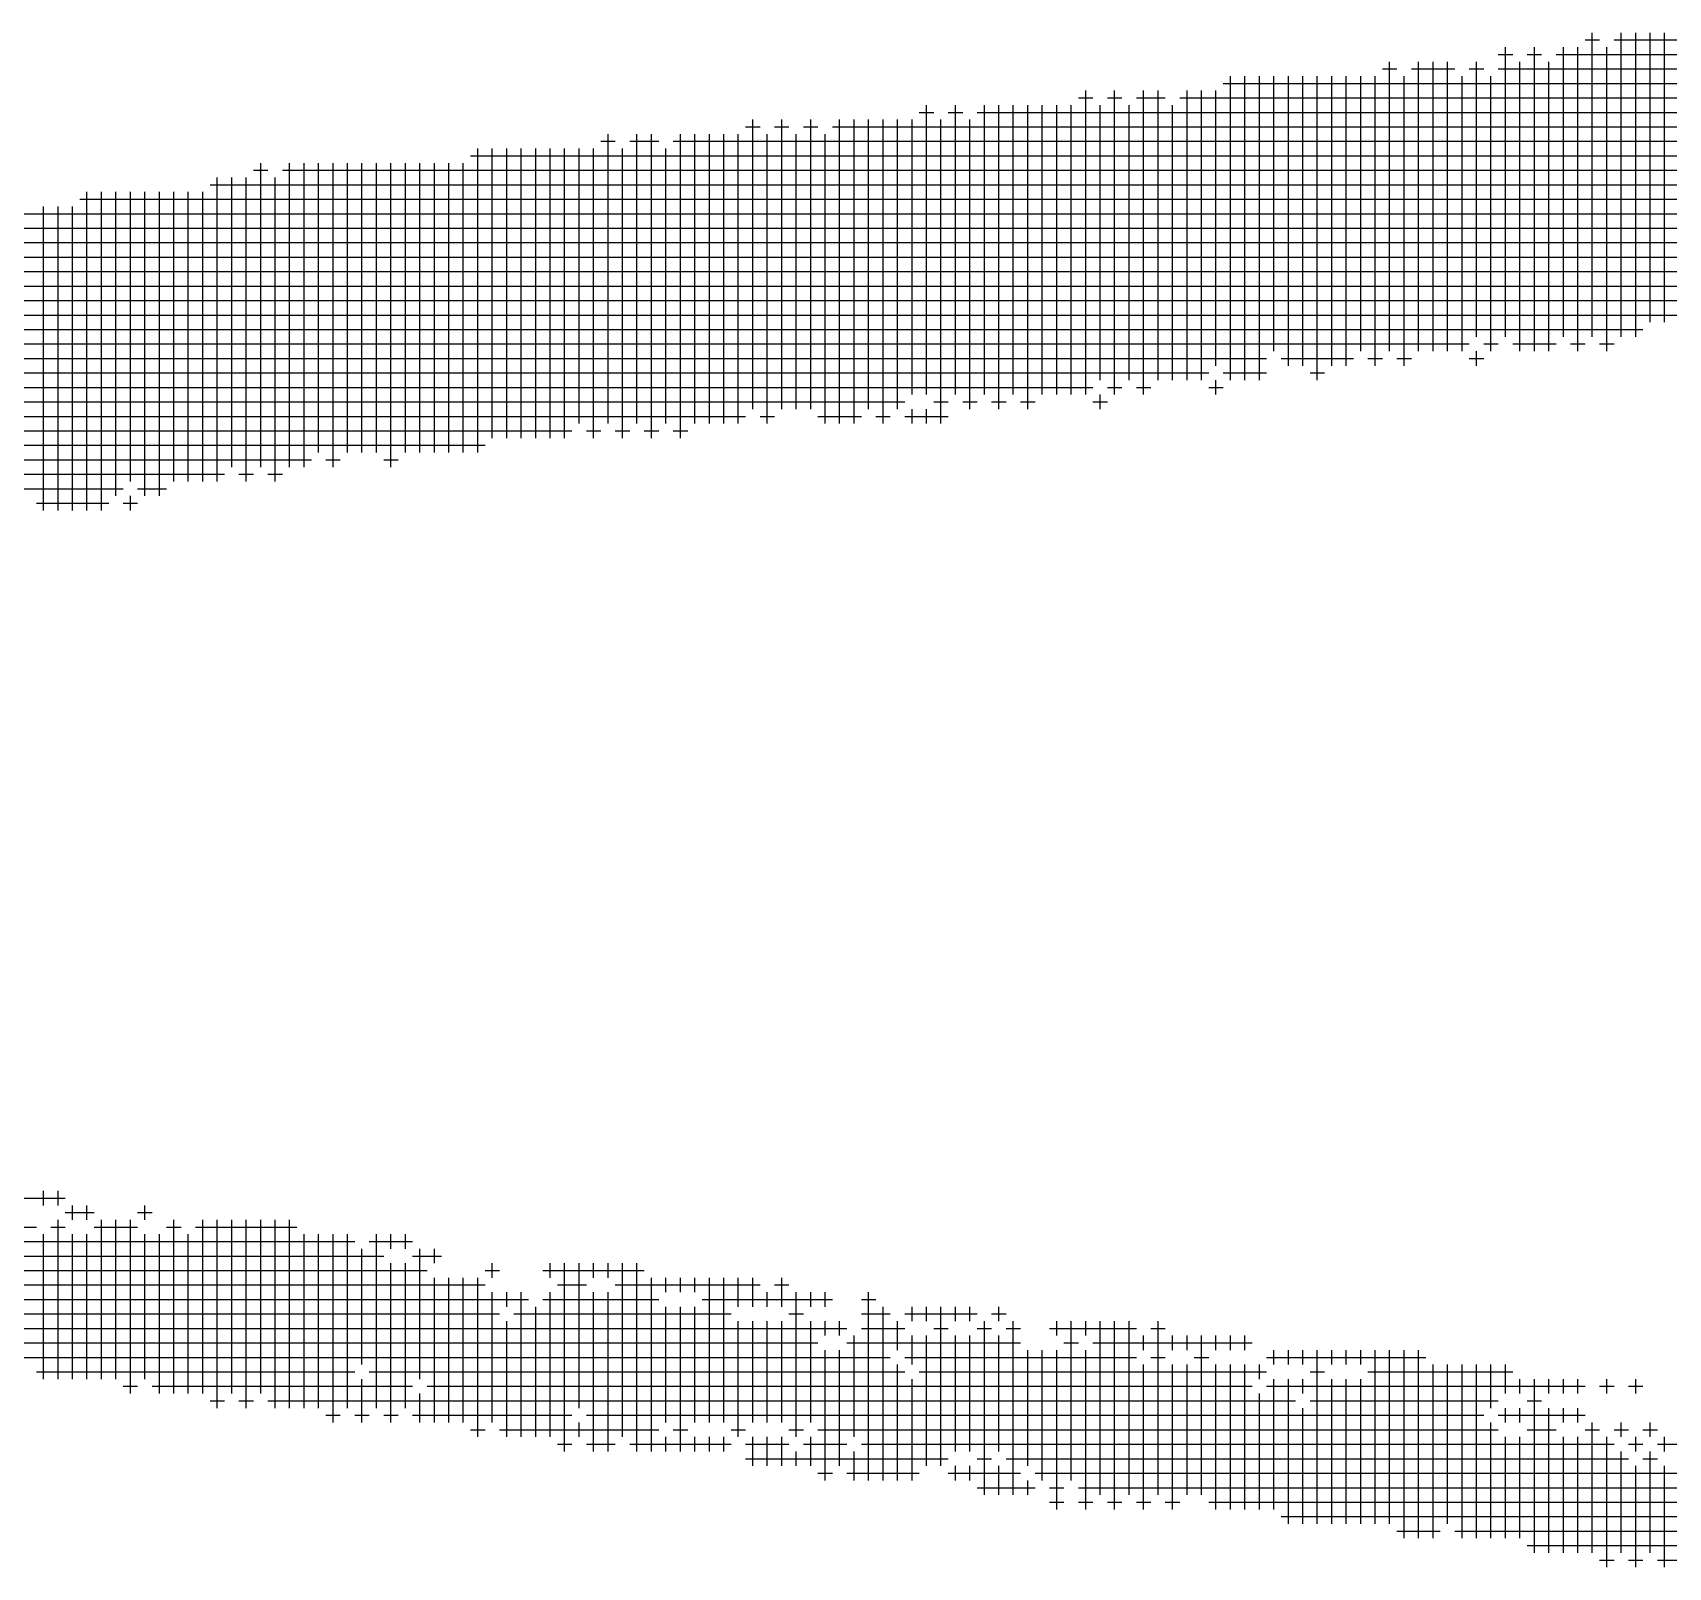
# Model space of a CAD drawing. Header units: feet. Extents: x 0 to 504600, y 0 to 356400.
# Drawn here: x 318158 to 318799, y 16222 to 16823 of the extents above; entities that cross this region are included whole.
import ezdxf

# ---------------------------------------------------------------- set-up
doc = ezdxf.new("R2010")
doc.units = ezdxf.units.FT
doc.header["$LTSCALE"] = 600
doc.header["$MEASUREMENT"] = 0
doc.layers.add('CX-COMM', color=3, linetype='CONTINUOUS')

msp = doc.modelspace()

# ---------------------------------------------------------------- linework, layer by layer
at = {"layer": 'CX-COMM'}
for p, q in [((318766.36, 16820.38, 14725.57), (318772.03, 16820.38, 14725.57)), ((318769.19, 16704.15, 14725.57), (318769.19, 16823.22, 14725.57)), ((318777.7, 16820.38, 14725.57), (319605.52, 16820.38, 14725.57)), ((318780.53, 16704.15, 14725.57), (318780.53, 16823.22, 14725.57)), ((318786.2, 16704.15, 14725.57), (318786.2, 16823.22, 14725.57)), ((318791.87, 16709.82, 14725.57), (318791.87, 16823.22, 14725.57)), ((318797.54, 16709.82, 14725.57), (318797.54, 16823.22, 14725.57)), ((318732.34, 16814.71, 14725.57), (318738.01, 16814.71, 14725.57)), ((318735.17, 16704.15, 14725.57), (318735.17, 16817.55, 14725.57)), ((318743.68, 16814.71, 14725.57), (318749.35, 16814.71, 14725.57)), ((318746.51, 16698.48, 14725.57), (318746.51, 16817.55, 14725.57)), ((318755.02, 16814.71, 14725.57), (319599.85, 16814.71, 14725.57)), ((318757.85, 16704.15, 14725.57), (318757.85, 16817.55, 14725.57)), ((318763.52, 16698.48, 14725.57), (318763.52, 16817.55, 14725.57)), ((318774.86, 16698.48, 14725.57), (318774.86, 16817.55, 14725.57)), ((318627.44, 16687.14, 14725.57), (318627.44, 16806.21, 14725.57)), ((318633.11, 16687.14, 14725.57), (318633.11, 16806.21, 14725.57)), ((318638.78, 16687.14, 14725.57), (318638.78, 16806.21, 14725.57)), ((318644.45, 16698.48, 14725.57), (318644.45, 16806.21, 14725.57)), ((318650.12, 16692.81, 14725.57), (318650.12, 16806.21, 14725.57)), ((318655.79, 16692.81, 14725.57), (318655.79, 16806.21, 14725.57)), ((318661.46, 16687.14, 14725.57), (318661.46, 16806.21, 14725.57)), ((318667.13, 16692.81, 14725.57), (318667.13, 16806.21, 14725.57)), ((318672.8, 16692.81, 14725.57), (318672.8, 16806.21, 14725.57)), ((318678.47, 16698.48, 14725.57), (318678.47, 16806.21, 14725.57)), ((318684.14, 16692.81, 14725.57), (318684.14, 16806.21, 14725.57)), ((318686.98, 16809.04, 14725.57), (318692.65, 16809.04, 14725.57)), ((318689.81, 16698.48, 14725.57), (318689.81, 16811.88, 14725.57)), ((318695.48, 16692.81, 14725.57), (318695.48, 16806.21, 14725.57)), ((318698.32, 16809.04, 14725.57), (318715.33, 16809.04, 14725.57)), ((318701.15, 16698.48, 14725.57), (318701.15, 16811.88, 14725.57)), ((318706.82, 16698.48, 14725.57), (318706.82, 16811.88, 14725.57)), ((318712.49, 16698.48, 14725.57), (318712.49, 16811.88, 14725.57)), ((318718.16, 16698.48, 14725.57), (318718.16, 16806.21, 14725.57)), ((318721, 16809.04, 14725.57), (318726.67, 16809.04, 14725.57)), ((318723.83, 16704.15, 14725.57), (318723.83, 16811.88, 14725.57)), ((318729.5, 16698.48, 14725.57), (318729.5, 16806.21, 14725.57)), ((318732.34, 16809.04, 14725.57), (319503.46, 16809.04, 14725.57)), ((318740.84, 16698.48, 14725.57), (318740.84, 16811.88, 14725.57)), ((318752.18, 16698.48, 14725.57), (318752.18, 16811.88, 14725.57)), ((318570.74, 16681.47, 14725.57), (318570.74, 16800.54, 14725.57)), ((318582.08, 16681.47, 14725.57), (318582.08, 16800.54, 14725.57)), ((318593.42, 16681.47, 14725.57), (318593.42, 16800.54, 14725.57)), ((318599.09, 16687.14, 14725.57), (318599.09, 16800.54, 14725.57)), ((318610.43, 16687.14, 14725.57), (318610.43, 16800.54, 14725.57)), ((318616.1, 16687.14, 14725.57), (318616.1, 16800.54, 14725.57)), ((318621.77, 16692.81, 14725.57), (318621.77, 16800.54, 14725.57)), ((318624.61, 16803.37, 14725.57), (319469.44, 16803.37, 14725.57)), ((318508.37, 16681.47, 14725.57), (318508.37, 16794.87, 14725.57)), ((318519.71, 16681.47, 14725.57), (318519.71, 16794.87, 14725.57)), ((318531.05, 16681.47, 14725.57), (318531.05, 16794.87, 14725.57)), ((318536.72, 16675.8, 14725.57), (318536.72, 16794.87, 14725.57)), ((318542.39, 16681.47, 14725.57), (318542.39, 16794.87, 14725.57)), ((318548.06, 16675.8, 14725.57), (318548.06, 16794.87, 14725.57)), ((318553.73, 16681.47, 14725.57), (318553.73, 16794.87, 14725.57)), ((318559.4, 16681.47, 14725.57), (318559.4, 16794.87, 14725.57)), ((318565.07, 16681.47, 14725.57), (318565.07, 16794.87, 14725.57)), ((318567.91, 16797.7, 14725.57), (318573.58, 16797.7, 14725.57)), ((318576.41, 16687.14, 14725.57), (318576.41, 16794.87, 14725.57)), ((318579.25, 16797.7, 14725.57), (318584.92, 16797.7, 14725.57)), ((318587.75, 16687.14, 14725.57), (318587.75, 16794.87, 14725.57)), ((318590.59, 16797.7, 14725.57), (318601.93, 16797.7, 14725.57)), ((318604.76, 16687.14, 14725.57), (318604.76, 16794.87, 14725.57)), ((318607.6, 16797.7, 14725.57), (319401.4, 16797.7, 14725.57)), ((318440.33, 16675.8, 14725.57), (318440.33, 16789.2, 14725.57)), ((318451.67, 16675.8, 14725.57), (318451.67, 16789.2, 14725.57)), ((318463.01, 16675.8, 14725.57), (318463.01, 16789.2, 14725.57)), ((318474.35, 16670.13, 14725.57), (318474.35, 16789.2, 14725.57)), ((318480.02, 16670.13, 14725.57), (318480.02, 16789.2, 14725.57)), ((318485.69, 16675.8, 14725.57), (318485.69, 16789.2, 14725.57)), ((318491.36, 16670.13, 14725.57), (318491.36, 16789.2, 14725.57)), ((318497.03, 16675.8, 14725.57), (318497.03, 16789.2, 14725.57)), ((318502.7, 16681.47, 14725.57), (318502.7, 16789.2, 14725.57)), ((318505.54, 16792.03, 14725.57), (318511.21, 16792.03, 14725.57)), ((318514.04, 16670.13, 14725.57), (318514.04, 16789.2, 14725.57)), ((318516.88, 16792.03, 14725.57), (318522.55, 16792.03, 14725.57)), ((318525.38, 16675.8, 14725.57), (318525.38, 16789.2, 14725.57)), ((318528.22, 16792.03, 14725.57), (319384.39, 16792.03, 14725.57)), ((318380.8, 16780.69, 14725.57), (318386.47, 16780.69, 14725.57)), ((318383.63, 16670.13, 14725.57), (318383.63, 16783.53, 14725.57)), ((318392.14, 16780.69, 14725.57), (318403.48, 16780.69, 14725.57)), ((318394.97, 16670.13, 14725.57), (318394.97, 16783.53, 14725.57)), ((318400.64, 16664.46, 14725.57), (318400.64, 16783.53, 14725.57)), ((318409.15, 16780.69, 14725.57), (319333.36, 16780.69, 14725.57)), ((318411.98, 16664.46, 14725.57), (318411.98, 16783.53, 14725.57)), ((318417.65, 16670.13, 14725.57), (318417.65, 16783.53, 14725.57)), ((318423.32, 16670.13, 14725.57), (318423.32, 16783.53, 14725.57)), ((318428.99, 16670.13, 14725.57), (318428.99, 16783.53, 14725.57)), ((318434.66, 16670.13, 14725.57), (318434.66, 16783.53, 14725.57)), ((318437.5, 16786.36, 14725.57), (318443.17, 16786.36, 14725.57)), ((318446, 16670.13, 14725.57), (318446, 16783.53, 14725.57)), ((318448.84, 16786.36, 14725.57), (318454.51, 16786.36, 14725.57)), ((318457.34, 16675.8, 14725.57), (318457.34, 16783.53, 14725.57)), ((318460.18, 16786.36, 14725.57), (318465.85, 16786.36, 14725.57)), ((318468.68, 16670.13, 14725.57), (318468.68, 16783.53, 14725.57)), ((318471.52, 16786.36, 14725.57), (319367.38, 16786.36, 14725.57)), ((318329.77, 16775.02, 14725.57), (319242.64, 16775.02, 14725.57)), ((318332.6, 16658.79, 14725.57), (318332.6, 16777.86, 14725.57)), ((318338.27, 16664.46, 14725.57), (318338.27, 16777.86, 14725.57)), ((318343.94, 16664.46, 14725.57), (318343.94, 16777.86, 14725.57)), ((318349.61, 16664.46, 14725.57), (318349.61, 16777.86, 14725.57)), ((318355.28, 16664.46, 14725.57), (318355.28, 16777.86, 14725.57)), ((318360.95, 16664.46, 14725.57), (318360.95, 16777.86, 14725.57)), ((318366.62, 16664.46, 14725.57), (318366.62, 16777.86, 14725.57)), ((318372.29, 16670.13, 14725.57), (318372.29, 16777.86, 14725.57)), ((318377.96, 16664.46, 14725.57), (318377.96, 16777.86, 14725.57)), ((318389.3, 16664.46, 14725.57), (318389.3, 16777.86, 14725.57)), ((318406.31, 16670.13, 14725.57), (318406.31, 16777.86, 14725.57)), ((318244.72, 16769.35, 14725.57), (318250.39, 16769.35, 14725.57)), ((318247.55, 16653.12, 14725.57), (318247.55, 16772.19, 14725.57)), ((318256.06, 16769.35, 14725.57), (319242.64, 16769.35, 14725.57)), ((318258.89, 16653.12, 14725.57), (318258.89, 16772.19, 14725.57)), ((318264.56, 16653.12, 14725.57), (318264.56, 16772.19, 14725.57)), ((318270.23, 16658.79, 14725.57), (318270.23, 16772.19, 14725.57)), ((318275.9, 16653.12, 14725.57), (318275.9, 16772.19, 14725.57)), ((318281.57, 16658.79, 14725.57), (318281.57, 16772.19, 14725.57)), ((318287.24, 16658.79, 14725.57), (318287.24, 16772.19, 14725.57)), ((318292.91, 16658.79, 14725.57), (318292.91, 16772.19, 14725.57)), ((318298.58, 16653.12, 14725.57), (318298.58, 16772.19, 14725.57)), ((318304.25, 16658.79, 14725.57), (318304.25, 16772.19, 14725.57)), ((318309.92, 16658.79, 14725.57), (318309.92, 16772.19, 14725.57)), ((318315.59, 16658.79, 14725.57), (318315.59, 16772.19, 14725.57)), ((318321.26, 16658.79, 14725.57), (318321.26, 16772.19, 14725.57)), ((318326.93, 16658.79, 14725.57), (318326.93, 16772.19, 14725.57)), ((318227.71, 16763.68, 14725.57), (319208.62, 16763.68, 14725.57)), ((318230.54, 16647.45, 14725.57), (318230.54, 16766.52, 14725.57)), ((318236.21, 16653.12, 14725.57), (318236.21, 16766.52, 14725.57)), ((318241.88, 16647.45, 14725.57), (318241.88, 16766.52, 14725.57)), ((318253.22, 16647.45, 14725.57), (318253.22, 16766.52, 14725.57)), ((318162.5, 16636.11, 14725.57), (318162.5, 16755.18, 14725.57)), ((318168.17, 16636.11, 14725.57), (318168.17, 16755.18, 14725.57)), ((318173.84, 16636.11, 14725.57), (318173.84, 16755.18, 14725.57)), ((318176.68, 16758.01, 14725.57), (319163.26, 16758.01, 14725.57)), ((318179.51, 16636.11, 14725.57), (318179.51, 16760.85, 14725.57)), ((318185.18, 16636.11, 14725.57), (318185.18, 16760.85, 14725.57)), ((318190.85, 16641.78, 14725.57), (318190.85, 16760.85, 14725.57)), ((318196.52, 16647.45, 14725.57), (318196.52, 16760.85, 14725.57)), ((318202.19, 16641.78, 14725.57), (318202.19, 16760.85, 14725.57)), ((318207.86, 16641.78, 14725.57), (318207.86, 16760.85, 14725.57)), ((318213.53, 16647.45, 14725.57), (318213.53, 16760.85, 14725.57)), ((318219.2, 16647.45, 14725.57), (318219.2, 16760.85, 14725.57)), ((318224.87, 16647.45, 14725.57), (318224.87, 16760.85, 14725.57)), ((318142.66, 16752.34, 14725.57), (319095.22, 16752.34, 14725.57)), ((318108.64, 16746.67, 14725.57), (319015.84, 16746.67, 14725.57)), ((318074.62, 16741, 14725.57), (319015.84, 16741, 14725.57)), ((317995.24, 16729.66, 14725.57), (318925.12, 16729.66, 14725.57)), ((318097.3, 16735.33, 14725.57), (318970.48, 16735.33, 14725.57)), ((317972.56, 16723.99, 14725.57), (318868.42, 16723.99, 14725.57)), ((317927.2, 16718.32, 14725.57), (318845.74, 16718.32, 14725.57)), ((317853.49, 16712.65, 14725.57), (318811.72, 16712.65, 14725.57)), ((317825.14, 16706.98, 14725.57), (318789.04, 16706.98, 14725.57)), ((317779.78, 16701.31, 14725.57), (318721, 16701.31, 14725.57)), ((318723.83, 16692.81, 14725.57), (318723.83, 16698.48, 14725.57)), ((318726.67, 16701.31, 14725.57), (318732.34, 16701.31, 14725.57)), ((318738.01, 16701.31, 14725.57), (318755.02, 16701.31, 14725.57)), ((318760.69, 16701.31, 14725.57), (318766.36, 16701.31, 14725.57)), ((318772.03, 16701.31, 14725.57), (318777.7, 16701.31, 14725.57)), ((317745.76, 16695.64, 14725.57), (318641.62, 16695.64, 14725.57)), ((318647.29, 16695.64, 14725.57), (318675.64, 16695.64, 14725.57)), ((318681.31, 16695.64, 14725.57), (318686.98, 16695.64, 14725.57)), ((318692.65, 16695.64, 14725.57), (318698.32, 16695.64, 14725.57)), ((318721, 16695.64, 14725.57), (318726.67, 16695.64, 14725.57)), ((317581.33, 16684.3, 14725.57), (318573.58, 16684.3, 14725.57)), ((317587, 16689.97, 14725.57), (318618.94, 16689.97, 14725.57)), ((318579.25, 16684.3, 14725.57), (318584.92, 16684.3, 14725.57)), ((318590.59, 16684.3, 14725.57), (318596.26, 16684.3, 14725.57)), ((318618.94, 16684.3, 14725.57), (318624.61, 16684.3, 14725.57)), ((318621.77, 16681.47, 14725.57), (318621.77, 16687.14, 14725.57)), ((318624.61, 16689.97, 14725.57), (318641.62, 16689.97, 14725.57)), ((318658.63, 16689.97, 14725.57), (318664.3, 16689.97, 14725.57)), ((317575.66, 16678.63, 14725.57), (318499.87, 16678.63, 14725.57)), ((318511.21, 16678.63, 14725.57), (318516.88, 16678.63, 14725.57)), ((318522.55, 16678.63, 14725.57), (318528.22, 16678.63, 14725.57)), ((318533.89, 16678.63, 14725.57), (318539.56, 16678.63, 14725.57)), ((318545.23, 16678.63, 14725.57), (318550.9, 16678.63, 14725.57)), ((318573.58, 16678.63, 14725.57), (318579.25, 16678.63, 14725.57)), ((318576.41, 16675.8, 14725.57), (318576.41, 16681.47, 14725.57)), ((317569.99, 16672.96, 14725.57), (318437.5, 16672.96, 14725.57)), ((318443.17, 16672.96, 14725.57), (318448.84, 16672.96, 14725.57)), ((318465.85, 16672.96, 14725.57), (318482.86, 16672.96, 14725.57)), ((318488.53, 16672.96, 14725.57), (318494.2, 16672.96, 14725.57)), ((318499.87, 16672.96, 14725.57), (318516.88, 16672.96, 14725.57)), ((318502.7, 16670.13, 14725.57), (318502.7, 16675.8, 14725.57)), ((318508.37, 16670.13, 14725.57), (318508.37, 16675.8, 14725.57)), ((317518.96, 16667.29, 14725.57), (318369.46, 16667.29, 14725.57)), ((318375.13, 16667.29, 14725.57), (318380.8, 16667.29, 14725.57)), ((318386.47, 16667.29, 14725.57), (318392.14, 16667.29, 14725.57)), ((318397.81, 16667.29, 14725.57), (318403.48, 16667.29, 14725.57)), ((318409.15, 16667.29, 14725.57), (318414.82, 16667.29, 14725.57)), ((317490.61, 16661.62, 14725.57), (318335.44, 16661.62, 14725.57)), ((317462.26, 16655.95, 14725.57), (318267.4, 16655.95, 14725.57)), ((318273.07, 16655.95, 14725.57), (318278.74, 16655.95, 14725.57)), ((318295.75, 16655.95, 14725.57), (318301.42, 16655.95, 14725.57)), ((317399.89, 16650.28, 14725.57), (318233.38, 16650.28, 14725.57)), ((318239.05, 16650.28, 14725.57), (318244.72, 16650.28, 14725.57)), ((318250.39, 16650.28, 14725.57), (318256.06, 16650.28, 14725.57)), ((317377.21, 16644.61, 14725.57), (318193.69, 16644.61, 14725.57)), ((318196.52, 16636.11, 14725.57), (318196.52, 16641.78, 14725.57)), ((318199.36, 16644.61, 14725.57), (318210.7, 16644.61, 14725.57)), ((318159.67, 16638.94, 14725.57), (318188.02, 16638.94, 14725.57)), ((318193.69, 16638.94, 14725.57), (318199.36, 16638.94, 14725.57)), ((318108.64, 16366.78, 14725.57), (318171.01, 16366.78, 14725.57)), ((318162.5, 16363.95, 14725.57), (318162.5, 16369.62, 14725.57)), ((318168.17, 16363.95, 14725.57), (318168.17, 16369.62, 14725.57)), ((318173.84, 16358.28, 14725.57), (318173.84, 16363.95, 14725.57)), ((318179.51, 16358.28, 14725.57), (318179.51, 16363.95, 14725.57)), ((318202.19, 16358.28, 14725.57), (318202.19, 16363.95, 14725.57)), ((318168.17, 16295.91, 14725.57), (318168.17, 16358.28, 14725.57)), ((318171.01, 16361.11, 14725.57), (318182.35, 16361.11, 14725.57)), ((318185.18, 16295.91, 14725.57), (318185.18, 16358.28, 14725.57)), ((318190.85, 16295.91, 14725.57), (318190.85, 16358.28, 14725.57)), ((318196.52, 16290.24, 14725.57), (318196.52, 16358.28, 14725.57)), ((318199.36, 16361.11, 14725.57), (318205.03, 16361.11, 14725.57)), ((318213.53, 16290.24, 14725.57), (318213.53, 16358.28, 14725.57)), ((318224.87, 16290.24, 14725.57), (318224.87, 16358.28, 14725.57)), ((318230.54, 16284.57, 14725.57), (318230.54, 16358.28, 14725.57)), ((318236.21, 16290.24, 14725.57), (318236.21, 16358.28, 14725.57)), ((318241.88, 16284.57, 14725.57), (318241.88, 16358.28, 14725.57)), ((318247.55, 16290.24, 14725.57), (318247.55, 16358.28, 14725.57)), ((318253.22, 16284.57, 14725.57), (318253.22, 16358.28, 14725.57)), ((318258.89, 16284.57, 14725.57), (318258.89, 16358.28, 14725.57)), ((318085.96, 16355.44, 14725.57), (318159.67, 16355.44, 14725.57)), ((318162.5, 16295.91, 14725.57), (318162.5, 16352.61, 14725.57)), ((318165.34, 16355.44, 14725.57), (318171.01, 16355.44, 14725.57)), ((318173.84, 16295.91, 14725.57), (318173.84, 16352.61, 14725.57)), ((318179.51, 16295.91, 14725.57), (318179.51, 16352.61, 14725.57)), ((318182.35, 16355.44, 14725.57), (318199.36, 16355.44, 14725.57)), ((318202.19, 16295.91, 14725.57), (318202.19, 16352.61, 14725.57)), ((318207.86, 16290.24, 14725.57), (318207.86, 16352.61, 14725.57)), ((318210.7, 16355.44, 14725.57), (318216.37, 16355.44, 14725.57)), ((318219.2, 16290.24, 14725.57), (318219.2, 16352.61, 14725.57)), ((318222.04, 16355.44, 14725.57), (318261.73, 16355.44, 14725.57)), ((318264.56, 16284.57, 14725.57), (318264.56, 16352.61, 14725.57)), ((318270.23, 16284.57, 14725.57), (318270.23, 16352.61, 14725.57)), ((318275.9, 16278.9, 14725.57), (318275.9, 16352.61, 14725.57)), ((318281.57, 16284.57, 14725.57), (318281.57, 16352.61, 14725.57)), ((318292.91, 16284.57, 14725.57), (318292.91, 16352.61, 14725.57)), ((318298.58, 16346.94, 14725.57), (318298.58, 16352.61, 14725.57)), ((318304.25, 16346.94, 14725.57), (318304.25, 16352.61, 14725.57)), ((317740.09, 16349.77, 14725.57), (318284.41, 16349.77, 14725.57)), ((318287.24, 16301.58, 14725.57), (318287.24, 16346.94, 14725.57)), ((318290.08, 16349.77, 14725.57), (318307.09, 16349.77, 14725.57)), ((318309.92, 16295.91, 14725.57), (318309.92, 16346.94, 14725.57)), ((318315.59, 16341.27, 14725.57), (318315.59, 16346.94, 14725.57)), ((317819.47, 16344.1, 14725.57), (318295.75, 16344.1, 14725.57)), ((317842.15, 16338.43, 14725.57), (318312.76, 16338.43, 14725.57)), ((318298.58, 16278.9, 14725.57), (318298.58, 16341.27, 14725.57)), ((318304.25, 16284.57, 14725.57), (318304.25, 16341.27, 14725.57)), ((318307.09, 16344.1, 14725.57), (318318.43, 16344.1, 14725.57)), ((318335.44, 16338.43, 14725.57), (318341.11, 16338.43, 14725.57)), ((318338.27, 16335.6, 14725.57), (318338.27, 16341.27, 14725.57)), ((318358.12, 16338.43, 14725.57), (318397.81, 16338.43, 14725.57)), ((318360.95, 16335.6, 14725.57), (318360.95, 16341.27, 14725.57)), ((318366.62, 16267.56, 14725.57), (318366.62, 16341.27, 14725.57)), ((318372.29, 16284.57, 14725.57), (318372.29, 16341.27, 14725.57)), ((318377.96, 16335.6, 14725.57), (318377.96, 16341.27, 14725.57)), ((318383.63, 16335.6, 14725.57), (318383.63, 16341.27, 14725.57)), ((318389.3, 16273.23, 14725.57), (318389.3, 16341.27, 14725.57)), ((318394.97, 16267.56, 14725.57), (318394.97, 16341.27, 14725.57)), ((317910.19, 16332.76, 14725.57), (318335.44, 16332.76, 14725.57)), ((318315.59, 16278.9, 14725.57), (318315.59, 16335.6, 14725.57)), ((318321.26, 16278.9, 14725.57), (318321.26, 16335.6, 14725.57)), ((318326.93, 16278.9, 14725.57), (318326.93, 16335.6, 14725.57)), ((318332.6, 16273.23, 14725.57), (318332.6, 16335.6, 14725.57)), ((318363.79, 16332.76, 14725.57), (318375.13, 16332.76, 14725.57)), ((318386.47, 16332.76, 14725.57), (318443.17, 16332.76, 14725.57)), ((318400.64, 16267.56, 14725.57), (318400.64, 16335.6, 14725.57)), ((318406.31, 16329.93, 14725.57), (318406.31, 16335.6, 14725.57)), ((318411.98, 16329.93, 14725.57), (318411.98, 16335.6, 14725.57)), ((318417.65, 16329.93, 14725.57), (318417.65, 16335.6, 14725.57)), ((318423.32, 16278.9, 14725.57), (318423.32, 16335.6, 14725.57)), ((318428.99, 16278.9, 14725.57), (318428.99, 16335.6, 14725.57)), ((318434.66, 16324.26, 14725.57), (318434.66, 16335.6, 14725.57)), ((318440.33, 16324.26, 14725.57), (318440.33, 16335.6, 14725.57)), ((318448.84, 16332.76, 14725.57), (318454.51, 16332.76, 14725.57)), ((318451.67, 16324.26, 14725.57), (318451.67, 16335.6, 14725.57)), ((317944.21, 16327.09, 14725.57), (318352.45, 16327.09, 14725.57)), ((318338.27, 16278.9, 14725.57), (318338.27, 16329.93, 14725.57)), ((318343.94, 16324.26, 14725.57), (318343.94, 16329.93, 14725.57)), ((318349.61, 16273.23, 14725.57), (318349.61, 16329.93, 14725.57)), ((318358.12, 16327.09, 14725.57), (318403.48, 16327.09, 14725.57)), ((318360.95, 16273.23, 14725.57), (318360.95, 16329.93, 14725.57)), ((318377.96, 16267.56, 14725.57), (318377.96, 16329.93, 14725.57)), ((318383.63, 16267.56, 14725.57), (318383.63, 16329.93, 14725.57)), ((318420.49, 16327.09, 14725.57), (318471.52, 16327.09, 14725.57)), ((318446, 16324.26, 14725.57), (318446, 16329.93, 14725.57)), ((318457.34, 16273.23, 14725.57), (318457.34, 16329.93, 14725.57)), ((318463.01, 16324.26, 14725.57), (318463.01, 16329.93, 14725.57)), ((318468.68, 16324.26, 14725.57), (318468.68, 16329.93, 14725.57)), ((318482.86, 16327.09, 14725.57), (318488.53, 16327.09, 14725.57)), ((318485.69, 16256.22, 14725.57), (318485.69, 16329.93, 14725.57)), ((317989.57, 16321.42, 14725.57), (318341.11, 16321.42, 14725.57)), ((318346.78, 16321.42, 14725.57), (318431.83, 16321.42, 14725.57)), ((318355.28, 16273.23, 14725.57), (318355.28, 16324.26, 14725.57)), ((318406.31, 16278.9, 14725.57), (318406.31, 16324.26, 14725.57)), ((318411.98, 16267.56, 14725.57), (318411.98, 16324.26, 14725.57)), ((318417.65, 16278.9, 14725.57), (318417.65, 16324.26, 14725.57)), ((318454.51, 16321.42, 14725.57), (318460.18, 16321.42, 14725.57)), ((318482.86, 16321.42, 14725.57), (318494.2, 16321.42, 14725.57)), ((318491.36, 16256.22, 14725.57), (318491.36, 16324.26, 14725.57)), ((318499.87, 16321.42, 14725.57), (318528.22, 16321.42, 14725.57)), ((318502.7, 16318.59, 14725.57), (318502.7, 16324.26, 14725.57)), ((318508.37, 16318.59, 14725.57), (318508.37, 16324.26, 14725.57)), ((318514.04, 16261.89, 14725.57), (318514.04, 16324.26, 14725.57)), ((318519.71, 16318.59, 14725.57), (318519.71, 16324.26, 14725.57)), ((318525.38, 16318.59, 14725.57), (318525.38, 16324.26, 14725.57)), ((318533.89, 16321.42, 14725.57), (318539.56, 16321.42, 14725.57)), ((318536.72, 16318.59, 14725.57), (318536.72, 16324.26, 14725.57)), ((318023.59, 16315.75, 14725.57), (318477.19, 16315.75, 14725.57)), ((318343.94, 16273.23, 14725.57), (318343.94, 16318.59, 14725.57)), ((318434.66, 16273.23, 14725.57), (318434.66, 16318.59, 14725.57)), ((318440.33, 16278.9, 14725.57), (318440.33, 16318.59, 14725.57)), ((318446, 16278.9, 14725.57), (318446, 16318.59, 14725.57)), ((318451.67, 16278.9, 14725.57), (318451.67, 16318.59, 14725.57)), ((318463.01, 16278.9, 14725.57), (318463.01, 16318.59, 14725.57)), ((318468.68, 16312.92, 14725.57), (318468.68, 16318.59, 14725.57)), ((318474.35, 16312.92, 14725.57), (318474.35, 16318.59, 14725.57)), ((318480.02, 16273.23, 14725.57), (318480.02, 16312.92, 14725.57)), ((318482.86, 16315.75, 14725.57), (318499.87, 16315.75, 14725.57)), ((318497.03, 16307.25, 14725.57), (318497.03, 16318.59, 14725.57)), ((318502.7, 16301.58, 14725.57), (318502.7, 16312.92, 14725.57)), ((318508.37, 16261.89, 14725.57), (318508.37, 16312.92, 14725.57)), ((318511.21, 16315.75, 14725.57), (318516.88, 16315.75, 14725.57)), ((318519.71, 16267.56, 14725.57), (318519.71, 16312.92, 14725.57)), ((318525.38, 16267.56, 14725.57), (318525.38, 16312.92, 14725.57)), ((318528.22, 16315.75, 14725.57), (318533.89, 16315.75, 14725.57)), ((318531.05, 16250.55, 14725.57), (318531.05, 16318.59, 14725.57)), ((318536.72, 16267.56, 14725.57), (318536.72, 16312.92, 14725.57)), ((318539.56, 16315.75, 14725.57), (318545.23, 16315.75, 14725.57)), ((318542.39, 16250.55, 14725.57), (318542.39, 16318.59, 14725.57)), ((318556.57, 16315.75, 14725.57), (318590.59, 16315.75, 14725.57)), ((318559.4, 16312.92, 14725.57), (318559.4, 16318.59, 14725.57)), ((318565.07, 16256.22, 14725.57), (318565.07, 16318.59, 14725.57)), ((318570.74, 16312.92, 14725.57), (318570.74, 16318.59, 14725.57)), ((318576.41, 16250.55, 14725.57), (318576.41, 16318.59, 14725.57)), ((318582.08, 16244.88, 14725.57), (318582.08, 16318.59, 14725.57)), ((318587.75, 16250.55, 14725.57), (318587.75, 16318.59, 14725.57)), ((318593.42, 16307.25, 14725.57), (318593.42, 16312.92, 14725.57)), ((318596.26, 16315.75, 14725.57), (318601.93, 16315.75, 14725.57)), ((318599.09, 16250.55, 14725.57), (318599.09, 16318.59, 14725.57)), ((318604.76, 16307.25, 14725.57), (318604.76, 16312.92, 14725.57)), ((318610.43, 16307.25, 14725.57), (318610.43, 16312.92, 14725.57)), ((318616.1, 16250.55, 14725.57), (318616.1, 16312.92, 14725.57)), ((318621.77, 16307.25, 14725.57), (318621.77, 16312.92, 14725.57)), ((318627.44, 16307.25, 14725.57), (318627.44, 16312.92, 14725.57)), ((318633.11, 16307.25, 14725.57), (318633.11, 16312.92, 14725.57)), ((318080.29, 16310.08, 14725.57), (318465.85, 16310.08, 14725.57)), ((318468.68, 16256.22, 14725.57), (318468.68, 16307.25, 14725.57)), ((318474.35, 16261.89, 14725.57), (318474.35, 16307.25, 14725.57)), ((318477.19, 16310.08, 14725.57), (318545.23, 16310.08, 14725.57)), ((318548.06, 16261.89, 14725.57), (318548.06, 16307.25, 14725.57)), ((318553.73, 16256.22, 14725.57), (318553.73, 16307.25, 14725.57)), ((318559.4, 16244.88, 14725.57), (318559.4, 16307.25, 14725.57)), ((318562.24, 16310.08, 14725.57), (318567.91, 16310.08, 14725.57)), ((318570.74, 16244.88, 14725.57), (318570.74, 16307.25, 14725.57)), ((318573.58, 16310.08, 14725.57), (318635.95, 16310.08, 14725.57)), ((318644.45, 16301.58, 14725.57), (318644.45, 16307.25, 14725.57)), ((318650.12, 16301.58, 14725.57), (318650.12, 16307.25, 14725.57)), ((318655.79, 16301.58, 14725.57), (318655.79, 16307.25, 14725.57)), ((318661.46, 16239.21, 14725.57), (318661.46, 16307.25, 14725.57)), ((318667.13, 16301.58, 14725.57), (318667.13, 16307.25, 14725.57)), ((318672.8, 16301.58, 14725.57), (318672.8, 16307.25, 14725.57)), ((318678.47, 16301.58, 14725.57), (318678.47, 16307.25, 14725.57)), ((318684.14, 16239.21, 14725.57), (318684.14, 16307.25, 14725.57)), ((318689.81, 16239.21, 14725.57), (318689.81, 16307.25, 14725.57)), ((318695.48, 16233.54, 14725.57), (318695.48, 16307.25, 14725.57)), ((318701.15, 16233.54, 14725.57), (318701.15, 16307.25, 14725.57)), ((318119.98, 16304.41, 14725.57), (318494.2, 16304.41, 14725.57)), ((318497.03, 16256.22, 14725.57), (318497.03, 16301.58, 14725.57)), ((318499.87, 16304.41, 14725.57), (318590.59, 16304.41, 14725.57)), ((318593.42, 16244.88, 14725.57), (318593.42, 16301.58, 14725.57)), ((318596.26, 16304.41, 14725.57), (318601.93, 16304.41, 14725.57)), ((318604.76, 16244.88, 14725.57), (318604.76, 16301.58, 14725.57)), ((318610.43, 16250.55, 14725.57), (318610.43, 16301.58, 14725.57)), ((318613.27, 16304.41, 14725.57), (318618.94, 16304.41, 14725.57)), ((318621.77, 16244.88, 14725.57), (318621.77, 16301.58, 14725.57)), ((318627.44, 16244.88, 14725.57), (318627.44, 16301.58, 14725.57)), ((318633.11, 16244.88, 14725.57), (318633.11, 16301.58, 14725.57)), ((318638.78, 16295.91, 14725.57), (318638.78, 16301.58, 14725.57)), ((318641.62, 16304.41, 14725.57), (318703.99, 16304.41, 14725.57)), ((318706.82, 16233.54, 14725.57), (318706.82, 16301.58, 14725.57)), ((318712.49, 16239.21, 14725.57), (318712.49, 16301.58, 14725.57)), ((318718.16, 16233.54, 14725.57), (318718.16, 16301.58, 14725.57)), ((318723.83, 16233.54, 14725.57), (318723.83, 16301.58, 14725.57)), ((318729.5, 16284.57, 14725.57), (318729.5, 16301.58, 14725.57)), ((318735.17, 16290.24, 14725.57), (318735.17, 16301.58, 14725.57)), ((318159.67, 16298.74, 14725.57), (318284.41, 16298.74, 14725.57)), ((318287.24, 16278.9, 14725.57), (318287.24, 16295.91, 14725.57)), ((318290.08, 16298.74, 14725.57), (318499.87, 16298.74, 14725.57)), ((318502.7, 16256.22, 14725.57), (318502.7, 16295.91, 14725.57)), ((318505.54, 16298.74, 14725.57), (318641.62, 16298.74, 14725.57)), ((318644.45, 16244.88, 14725.57), (318644.45, 16295.91, 14725.57)), ((318650.12, 16239.21, 14725.57), (318650.12, 16295.91, 14725.57)), ((318655.79, 16290.24, 14725.57), (318655.79, 16295.91, 14725.57)), ((318658.63, 16298.74, 14725.57), (318664.3, 16298.74, 14725.57)), ((318667.13, 16239.21, 14725.57), (318667.13, 16295.91, 14725.57)), ((318672.8, 16239.21, 14725.57), (318672.8, 16295.91, 14725.57)), ((318678.47, 16239.21, 14725.57), (318678.47, 16295.91, 14725.57)), ((318681.31, 16298.74, 14725.57), (318738.01, 16298.74, 14725.57)), ((318740.84, 16290.24, 14725.57), (318740.84, 16295.91, 14725.57)), ((318746.51, 16227.87, 14725.57), (318746.51, 16295.91, 14725.57)), ((318752.18, 16290.24, 14725.57), (318752.18, 16295.91, 14725.57)), ((318757.85, 16290.24, 14725.57), (318757.85, 16295.91, 14725.57)), ((318763.52, 16290.24, 14725.57), (318763.52, 16295.91, 14725.57)), ((318774.86, 16290.24, 14725.57), (318774.86, 16295.91, 14725.57)), ((318786.2, 16290.24, 14725.57), (318786.2, 16295.91, 14725.57)), ((318193.69, 16293.07, 14725.57), (318199.36, 16293.07, 14725.57)), ((318205.03, 16293.07, 14725.57), (318307.09, 16293.07, 14725.57)), ((318227.71, 16287.4, 14725.57), (318233.38, 16287.4, 14725.57)), ((318239.05, 16287.4, 14725.57), (318244.72, 16287.4, 14725.57)), ((318250.39, 16287.4, 14725.57), (318652.96, 16287.4, 14725.57)), ((318309.92, 16278.9, 14725.57), (318309.92, 16290.24, 14725.57)), ((318312.76, 16293.07, 14725.57), (318635.95, 16293.07, 14725.57)), ((318638.78, 16244.88, 14725.57), (318638.78, 16290.24, 14725.57)), ((318641.62, 16293.07, 14725.57), (318766.36, 16293.07, 14725.57)), ((318658.63, 16287.4, 14725.57), (318732.34, 16287.4, 14725.57)), ((318743.68, 16287.4, 14725.57), (318749.35, 16287.4, 14725.57)), ((318772.03, 16293.07, 14725.57), (318777.7, 16293.07, 14725.57)), ((318783.37, 16293.07, 14725.57), (318789.04, 16293.07, 14725.57)), ((318273.07, 16281.73, 14725.57), (318278.74, 16281.73, 14725.57)), ((318284.41, 16281.73, 14725.57), (318290.08, 16281.73, 14725.57)), ((318295.75, 16281.73, 14725.57), (318301.42, 16281.73, 14725.57)), ((318307.09, 16281.73, 14725.57), (318369.46, 16281.73, 14725.57)), ((318375.13, 16281.73, 14725.57), (318726.67, 16281.73, 14725.57)), ((318655.79, 16239.21, 14725.57), (318655.79, 16284.57, 14725.57)), ((318732.34, 16281.73, 14725.57), (318766.36, 16281.73, 14725.57)), ((318735.17, 16278.9, 14725.57), (318735.17, 16284.57, 14725.57)), ((318740.84, 16278.9, 14725.57), (318740.84, 16284.57, 14725.57)), ((318752.18, 16227.87, 14725.57), (318752.18, 16284.57, 14725.57)), ((318757.85, 16278.9, 14725.57), (318757.85, 16284.57, 14725.57)), ((318763.52, 16278.9, 14725.57), (318763.52, 16284.57, 14725.57)), ((318329.77, 16276.06, 14725.57), (318335.44, 16276.06, 14725.57)), ((318341.11, 16276.06, 14725.57), (318403.48, 16276.06, 14725.57)), ((318372.29, 16273.23, 14725.57), (318372.29, 16278.9, 14725.57)), ((318409.15, 16276.06, 14725.57), (318414.82, 16276.06, 14725.57)), ((318431.83, 16276.06, 14725.57), (318437.5, 16276.06, 14725.57)), ((318454.51, 16276.06, 14725.57), (318460.18, 16276.06, 14725.57)), ((318465.85, 16276.06, 14725.57), (318732.34, 16276.06, 14725.57)), ((318729.5, 16233.54, 14725.57), (318729.5, 16278.9, 14725.57)), ((318743.68, 16276.06, 14725.57), (318755.02, 16276.06, 14725.57)), ((318766.36, 16276.06, 14725.57), (318772.03, 16276.06, 14725.57)), ((318769.19, 16227.87, 14725.57), (318769.19, 16278.9, 14725.57)), ((318777.7, 16276.06, 14725.57), (318783.37, 16276.06, 14725.57)), ((318780.53, 16273.23, 14725.57), (318780.53, 16278.9, 14725.57)), ((318789.04, 16276.06, 14725.57), (318794.71, 16276.06, 14725.57)), ((318791.87, 16273.23, 14725.57), (318791.87, 16278.9, 14725.57)), ((318363.79, 16270.39, 14725.57), (318369.46, 16270.39, 14725.57)), ((318375.13, 16270.39, 14725.57), (318386.47, 16270.39, 14725.57)), ((318392.14, 16270.39, 14725.57), (318431.83, 16270.39, 14725.57)), ((318406.31, 16267.56, 14725.57), (318406.31, 16273.23, 14725.57)), ((318417.65, 16267.56, 14725.57), (318417.65, 16273.23, 14725.57)), ((318423.32, 16267.56, 14725.57), (318423.32, 16273.23, 14725.57)), ((318428.99, 16267.56, 14725.57), (318428.99, 16273.23, 14725.57)), ((318437.5, 16270.39, 14725.57), (318454.51, 16270.39, 14725.57)), ((318440.33, 16261.89, 14725.57), (318440.33, 16273.23, 14725.57)), ((318446, 16261.89, 14725.57), (318446, 16273.23, 14725.57)), ((318451.67, 16261.89, 14725.57), (318451.67, 16273.23, 14725.57)), ((318460.18, 16270.39, 14725.57), (318477.19, 16270.39, 14725.57)), ((318463.01, 16261.89, 14725.57), (318463.01, 16273.23, 14725.57)), ((318482.86, 16270.39, 14725.57), (318777.7, 16270.39, 14725.57)), ((318735.17, 16233.54, 14725.57), (318735.17, 16273.23, 14725.57)), ((318740.84, 16233.54, 14725.57), (318740.84, 16273.23, 14725.57)), ((318757.85, 16227.87, 14725.57), (318757.85, 16273.23, 14725.57)), ((318763.52, 16227.87, 14725.57), (318763.52, 16273.23, 14725.57)), ((318774.86, 16222.2, 14725.57), (318774.86, 16273.23, 14725.57)), ((318783.37, 16270.39, 14725.57), (318789.04, 16270.39, 14725.57)), ((318786.2, 16267.56, 14725.57), (318786.2, 16273.23, 14725.57)), ((318794.71, 16270.39, 14725.57), (318874.09, 16270.39, 14725.57)), ((318797.54, 16267.56, 14725.57), (318797.54, 16273.23, 14725.57)), ((318437.5, 16264.72, 14725.57), (318516.88, 16264.72, 14725.57)), ((318457.34, 16261.89, 14725.57), (318457.34, 16267.56, 14725.57)), ((318480.02, 16256.22, 14725.57), (318480.02, 16267.56, 14725.57)), ((318519.71, 16256.22, 14725.57), (318519.71, 16261.89, 14725.57)), ((318525.38, 16256.22, 14725.57), (318525.38, 16261.89, 14725.57)), ((318528.22, 16264.72, 14725.57), (318533.89, 16264.72, 14725.57)), ((318536.72, 16250.55, 14725.57), (318536.72, 16261.89, 14725.57)), ((318539.56, 16264.72, 14725.57), (318783.37, 16264.72, 14725.57)), ((318780.53, 16227.87, 14725.57), (318780.53, 16267.56, 14725.57)), ((318786.2, 16222.2, 14725.57), (318786.2, 16261.89, 14725.57)), ((318789.04, 16264.72, 14725.57), (318794.71, 16264.72, 14725.57)), ((318791.87, 16227.87, 14725.57), (318791.87, 16267.56, 14725.57)), ((318797.54, 16222.2, 14725.57), (318797.54, 16261.89, 14725.57)), ((318465.85, 16259.05, 14725.57), (318471.52, 16259.05, 14725.57)), ((318477.19, 16259.05, 14725.57), (318505.54, 16259.05, 14725.57)), ((318516.88, 16259.05, 14725.57), (318545.23, 16259.05, 14725.57)), ((318548.06, 16250.55, 14725.57), (318548.06, 16256.22, 14725.57)), ((318550.9, 16259.05, 14725.57), (318964.81, 16259.05, 14725.57)), ((318528.22, 16253.38, 14725.57), (318550.9, 16253.38, 14725.57)), ((318556.57, 16253.38, 14725.57), (318562.24, 16253.38, 14725.57)), ((318567.91, 16253.38, 14725.57), (319157.59, 16253.38, 14725.57)), ((318556.57, 16247.71, 14725.57), (318562.24, 16247.71, 14725.57)), ((318567.91, 16247.71, 14725.57), (318573.58, 16247.71, 14725.57)), ((318579.25, 16247.71, 14725.57), (318584.92, 16247.71, 14725.57)), ((318590.59, 16247.71, 14725.57), (318596.26, 16247.71, 14725.57)), ((318601.93, 16247.71, 14725.57), (318607.6, 16247.71, 14725.57)), ((318618.94, 16247.71, 14725.57), (318964.81, 16247.71, 14725.57)), ((318647.29, 16242.04, 14725.57), (319163.26, 16242.04, 14725.57)), ((318692.65, 16236.37, 14725.57), (318709.66, 16236.37, 14725.57)), ((318715.33, 16236.37, 14725.57), (319168.93, 16236.37, 14725.57)), ((318743.68, 16230.7, 14725.57), (319265.32, 16230.7, 14725.57)), ((318772.03, 16225.03, 14725.57), (318777.7, 16225.03, 14725.57)), ((318783.37, 16225.03, 14725.57), (318789.04, 16225.03, 14725.57)), ((318794.71, 16225.03, 14725.57), (318902.44, 16225.03, 14725.57))]:
    msp.add_line(p, q, dxfattribs=at)

doc.saveas('drawing.dxf')
